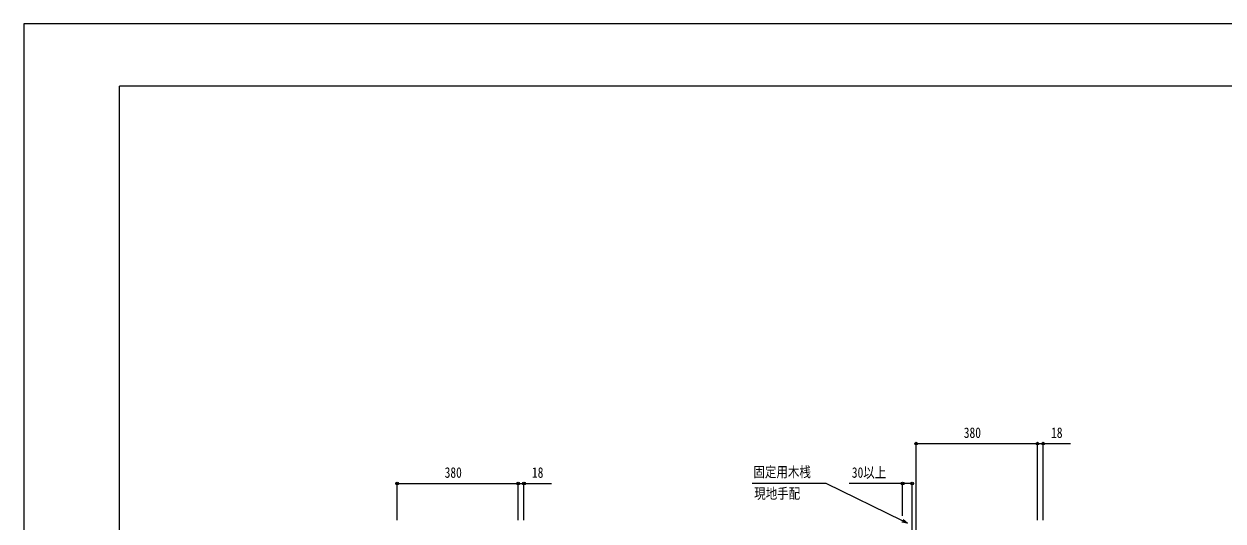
# Model space of a CAD drawing. Units: millimetres, scale not verified. Extents: x -4205 to 4205, y -2970 to 2970.
# Drawn here: x -4205 to -445, y 1410 to 2970 of the extents above; entities that cross this region are included whole.
import ezdxf
from ezdxf.enums import TextEntityAlignment as Align

# ---------------------------------------------------------------- set-up
doc = ezdxf.new("R2010")
doc.units = ezdxf.units.MM
doc.header["$LTSCALE"] = 20
for name, color, linetype in [('0-5_YKK_D', 6, 'Continuous'), ('0-6_YKK_ZWAK', 7, 'Continuous'), ('0-7_YSS_K', 3, 'Continuous')]:
    doc.layers.add(name, color=color, linetype=linetype)
doc.styles.add('ＭＳ ゴシック', font='')
doc.styles.get('ＭＳ ゴシック').set_extended_font_data('MS Gothic')

msp = doc.modelspace()

# ---------------------------------------------------------------- linework, layer by layer
at = {"layer": '0-5_YKK_D'}
for p, q in [((-1406.98, 1413.04), (-1406.98, 1654.04)), ((-1406.98, 1653.04), (-1026.98, 1653.04)), ((-1026.98, 1413.04), (-1026.98, 1654.04)), ((-1026.98, 1413.04), (-1026.98, 1654.04)), ((-1008.98, 1413.04), (-1008.98, 1654.04)), ((-3034.98, 1413.04), (-3034.98, 1529.04)), ((-3034.98, 1528.04), (-2654.98, 1528.04)), ((-2654.98, 1413.04), (-2654.98, 1529.04)), ((-2654.98, 1413.04), (-2654.98, 1529.04)), ((-2636.98, 1413.04), (-2636.98, 1529.04)), ((-1449.48, 1426.22), (-1449.48, 1529.04)), ((-1419.48, 1426.22), (-1419.48, 1529.04))]:
    msp.add_line(p, q, dxfattribs=at)
for points in [[(-1026.98, 1653.04), (-1008.98, 1653.04), (-923.18, 1653.04)], [(-2654.98, 1528.04), (-2636.98, 1528.04), (-2551.18, 1528.04)], [(-1434.48, 1403.04), (-1449.74, 1410.52), (-1689.41, 1528.04), (-1921.65, 1528.04)], [(-1419.48, 1528.04), (-1449.48, 1528.04), (-1616.88, 1528.04)], [(-1447.74, 1414.61), (-1434.48, 1403.04), (-1451.75, 1406.43)]]:
    msp.add_lwpolyline(points, dxfattribs=at)
for centre in [(-1406.98, 1653.04), (-1026.98, 1653.04), (-1026.98, 1653.04), (-1008.98, 1653.04), (-3034.98, 1528.04), (-2654.98, 1528.04), (-2654.98, 1528.04), (-2636.98, 1528.04), (-1449.48, 1528.04), (-1419.48, 1528.04)]:
    msp.add_circle(centre, 4.25, dxfattribs=at)
at = {"layer": '0-6_YKK_ZWAK'}
for p in [(3895.02, 2775), (-3904.98, -2525)]:
    msp.add_line(p, (-3904.98, 2775), dxfattribs=at)
msp.add_lwpolyline([(-4205, -2970), (4205, -2970), (4205, 2970), (-4205, 2970)], close=True, dxfattribs=at)
at = {"layer": '0-7_YSS_K'}
for p, q in [((-1419.48, -856.96), (-1419.48, 1486.85)), ((-1406.98, -856.96), (-1406.98, 1486.85))]:
    msp.add_line(p, q, dxfattribs=at)

# ---------------------------------------------------------------- texts
at = {"layer": '0-5_YKK_D', "style": 'ＭＳ ゴシック', "width": 0.8}
for s, p in [('380', (-1257.78, 1661.04)), ('18', (-983.98, 1661.04)), ('固定用木桟', (-1917.35, 1537.8)), ('30以上', (-1608.88, 1536.04)), ('380', (-2885.78, 1536.04)), ('18', (-2611.98, 1536.04)), ('現地手配', (-1914.95, 1470.3))]:
    msp.add_text(s, height=32.99, dxfattribs=at).set_placement(p, align=Align.BOTTOM_LEFT)

doc.saveas('drawing.dxf')
